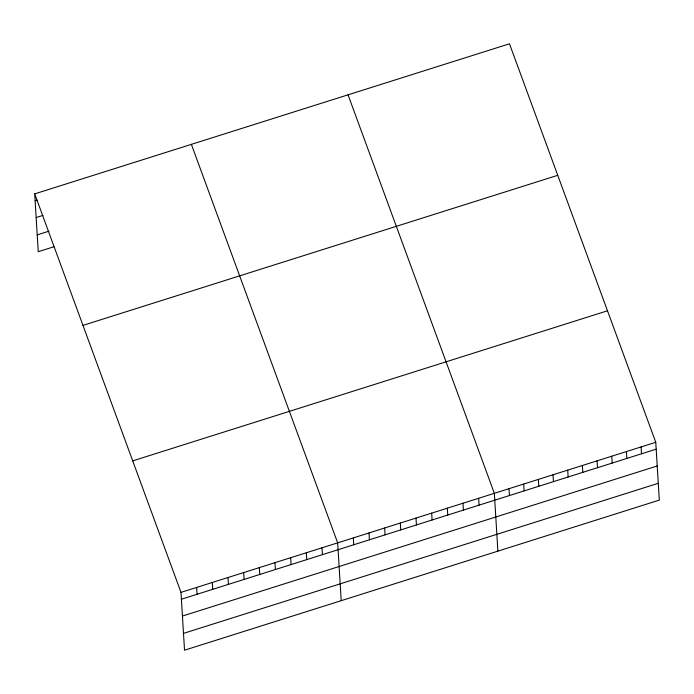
<?xml version="1.0" encoding="UTF-8"?>
<svg xmlns="http://www.w3.org/2000/svg" width="694" height="694" viewBox="0 0 694 694"><rect width="100%" height="100%" fill="white"/><g stroke="black" fill="none" stroke-linecap="round" stroke-linejoin="round"><path stroke-width="1.04" d="M34.7 193.886L509.474 43.8L655.761 442.295L659.3 500.114L184.526 650.2L180.987 592.381L34.7 193.886L38.239 251.705L53.906 246.752M35.116 200.74L37.077 200.124M36.149 217.56L43.002 215.392M37.207 234.884L48.962 231.171M82.976 325.391L557.75 175.304M132.719 460.877L607.484 310.791M180.987 592.381L655.761 442.295M181.412 599.234L656.186 449.157M182.435 616.055L657.209 465.969M183.502 633.379L658.268 483.302M348.05 94.826L494.345 493.321L497.876 551.14M191.379 144.361L337.666 542.855L341.205 600.674M641.091 446.936L641.508 453.789M626.413 451.577L626.829 458.43M611.735 456.218L612.16 463.072M597.066 460.851L597.482 467.713M582.387 465.492L582.813 472.345M567.718 470.133L568.134 476.986M553.04 474.765L553.456 481.627M538.362 479.407L538.787 486.26M523.692 484.048L524.109 490.901M509.014 488.689L509.431 495.542M478.669 498.275L479.094 505.137M463.002 503.228L463.427 510.09M447.335 508.181L447.76 515.035M431.668 513.135L432.093 519.988M416.001 518.088L416.426 524.942M400.334 523.042L400.759 529.895M384.667 527.995L385.083 534.848M369 532.949L369.416 539.802M353.333 537.902L353.749 544.755M321.999 547.8L322.415 554.662M306.332 552.754L306.748 559.616M290.665 557.707L291.081 564.569M274.998 562.661L275.414 569.514M259.33 567.614L259.747 574.467M243.663 572.567L244.08 579.421M227.996 577.521L228.413 584.374M212.329 582.474L212.746 589.327M196.662 587.428L197.079 594.281"/></g></svg>
